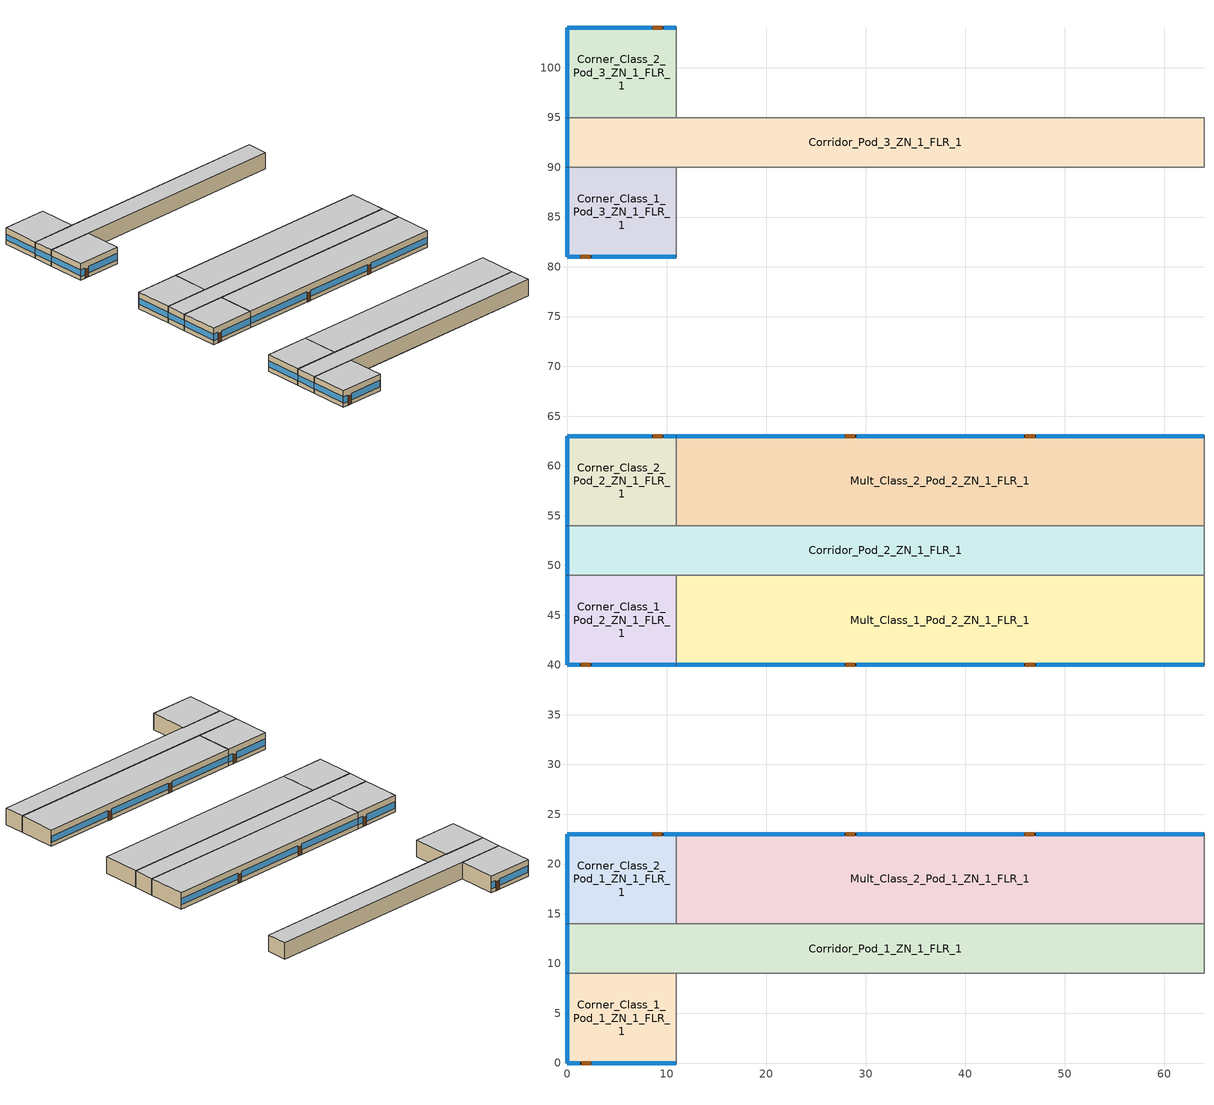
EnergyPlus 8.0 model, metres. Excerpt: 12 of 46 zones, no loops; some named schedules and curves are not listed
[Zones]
Corner_Class_1_Pod_1_ZN_1_FLR_1
 floor ground (ext_slab_6in_with_carpet): 0,9 11,9 11,0 0,0 z0
 wall outside (nonres_ext_wall): 0,9 0,0 11,0 z0:4
 wall to Mult_Class_1_Pod_1_ZN_1_FLR_1 (int_wall): 11,0 11,9 z0:4
 wall to Corridor_Pod_1_ZN_1_FLR_1 (int_wall): 11,9 0,9 z0:4
 window (Window_U_0.62_SHGC_0.39): 0.05,0 1.27,0 / 2.49,0 10.95,0 z0.92:2.51; 0,8.95 0,0.05 z1.1:2.52
 door (Swinging Door_con): 1.46,0 2.37,0 z0:2.13
 ceiling to Corner_Class_1_Pod_1_ZN_1_FLR_2 (int_slab_ceiling): 0,0 11,0 11,9 0,9 z4
Corridor_Pod_1_ZN_1_FLR_1
 floor ground (ext_slab_6in_with_carpet): 0,14 64,14 64,9 0,9 z0
 wall outside (nonres_ext_wall): 0,14 0,9 z0:4
 wall to Mult_Class_1_Pod_1_ZN_1_FLR_1 (int_wall): 11,9 64,9 z0:4
 wall to Lobby_ZN_1_FLR_1 (int_wall): 64,9 64,14 z0:4
 wall to Mult_Class_2_Pod_1_ZN_1_FLR_1 (int_wall): 64,14 11,14 z0:4
 wall to Corner_Class_2_Pod_1_ZN_1_FLR_1 (int_wall): 11,14 0,14 z0:4
 window (Window_U_0.62_SHGC_0.39): 0,13.95 0,9.05 z1.1:2.53
 ceiling to Corridor_Pod_1_ZN_1_FLR_2 (int_slab_ceiling): 0,9 64,9 64,14 0,14 z4
Corner_Class_2_Pod_1_ZN_1_FLR_1
 floor ground (ext_slab_6in_with_carpet): 0,23 11,23 11,14 0,14 z0
 wall outside (nonres_ext_wall): 11,23 0,23 0,14 z0:4
 wall to Mult_Class_2_Pod_1_ZN_1_FLR_1 (int_wall): 11,14 11,23 z0:4
 window (Window_U_0.62_SHGC_0.39): 0,22.95 0,14.05 z1.1:2.52; 10.95,23 9.73,23 / 8.51,23 0.05,23 z0.92:2.51
 door (Swinging Door_con): 9.53,23 8.62,23 z0:2.13
 ceiling to Corner_Class_2_Pod_1_ZN_1_FLR_2 (int_slab_ceiling): 0,14 11,14 11,23 0,23 z4
Mult_Class_2_Pod_1_ZN_1_FLR_1
 floor ground (ext_slab_6in_with_carpet): 11,23 64,23 64,14 11,14 z0
 wall outside (nonres_ext_wall): 64,23 11,23 z0:4
 wall to Main_Corridor_ZN_1_FLR_1 (int_wall): 64,14 64,23 z0:4
 window (Window_U_0.62_SHGC_0.39): 63.95,23 47.13,23 / 45.91,23 29.09,23 / 27.87,23 11.05,23 z1.03:2.5
 door (Swinging Door_con): 46.93,23 46.01,23 / 28.91,23 28,23 z0:2.13
 ceiling to Mult_Class_2_Pod_1_ZN_1_FLR_2 (int_slab_ceiling): 11,14 64,14 64,23 11,23 z4
Corner_Class_1_Pod_2_ZN_1_FLR_1
 floor ground (ext_slab_6in_with_carpet): 0,49 11,49 11,40 0,40 z0
 wall outside (nonres_ext_wall): 0,49 0,40 11,40 z0:4
 wall to Mult_Class_1_Pod_2_ZN_1_FLR_1 (int_wall): 11,40 11,49 z0:4
 wall to Corridor_Pod_2_ZN_1_FLR_1 (int_wall): 11,49 0,49 z0:4
 window (Window_U_0.62_SHGC_0.39): 0,48.95 0,40.05 z1.1:2.52; 0.05,40 1.27,40 / 2.49,40 10.95,40 z0.92:2.51
 door (Swinging Door_con): 1.41,40 2.32,40 z0:2.13
 ceiling to Corner_Class_1_Pod_2_ZN_1_FLR_2 (int_slab_ceiling): 0,40 11,40 11,49 0,49 z4
Mult_Class_1_Pod_2_ZN_1_FLR_1
 floor ground (ext_slab_6in_with_carpet): 11,49 64,49 64,40 11,40 z0
 wall outside (nonres_ext_wall): 11,40 64,40 z0:4
 wall to Main_Corridor_ZN_1_FLR_1 (int_wall): 64,40 64,49 z0:4
 wall to Corridor_Pod_2_ZN_1_FLR_1 (int_wall): 64,49 11,49 z0:4
 window (Window_U_0.62_SHGC_0.39): 11.05,40 27.87,40 / 29.09,40 45.91,40 / 47.13,40 63.95,40 z1.03:2.5
 door (Swinging Door_con): 28,40 28.92,40 / 46.06,40 46.97,40 z0:2.13
 ceiling to Mult_Class_1_Pod_2_ZN_1_FLR_2 (int_slab_ceiling): 11,40 64,40 64,49 11,49 z4
Corridor_Pod_2_ZN_1_FLR_1
 floor ground (ext_slab_6in_with_carpet): 0,54 64,54 64,49 0,49 z0
 wall outside (nonres_ext_wall): 0,54 0,49 z0:4
 wall to Main_Corridor_ZN_1_FLR_1 (int_wall): 64,49 64,54 z0:4
 wall to Mult_Class_2_Pod_2_ZN_1_FLR_1 (int_wall): 64,54 11,54 z0:4
 wall to Corner_Class_2_Pod_2_ZN_1_FLR_1 (int_wall): 11,54 0,54 z0:4
 window (Window_U_0.62_SHGC_0.39): 0,53.95 0,49.05 z1.1:2.53
 ceiling to Corridor_Pod_2_ZN_1_FLR_2 (int_slab_ceiling): 0,49 64,49 64,54 0,54 z4
Corner_Class_2_Pod_2_ZN_1_FLR_1
 floor ground (ext_slab_6in_with_carpet): 0,63 11,63 11,54 0,54 z0
 wall outside (nonres_ext_wall): 11,63 0,63 0,54 z0:4
 wall to Mult_Class_2_Pod_2_ZN_1_FLR_1 (int_wall): 11,54 11,63 z0:4
 window (Window_U_0.62_SHGC_0.39): 0,62.95 0,54.05 z1.1:2.52; 10.95,63 9.73,63 / 8.51,63 0.05,63 z0.92:2.51
 door (Swinging Door_con): 9.57,63 8.65,63 z0:2.13
 ceiling to Corner_Class_2_Pod_2_ZN_1_FLR_2 (int_slab_ceiling): 0,54 11,54 11,63 0,63 z4
Mult_Class_2_Pod_2_ZN_1_FLR_1
 floor ground (ext_slab_6in_with_carpet): 11,63 64,63 64,54 11,54 z0
 wall outside (nonres_ext_wall): 64,63 11,63 z0:4
 wall to Main_Corridor_ZN_1_FLR_1 (int_wall): 64,54 64,63 z0:4
 window (Window_U_0.62_SHGC_0.39): 63.95,63 47.13,63 / 27.87,63 11.05,63 / 45.91,63 29.09,63 z1.03:2.5
 door (Swinging Door_con): 46.97,63 46.06,63 / 28.89,63 27.98,63 z0:2.13
 ceiling to Mult_Class_2_Pod_2_ZN_1_FLR_2 (int_slab_ceiling): 11,54 64,54 64,63 11,63 z4
Corner_Class_1_Pod_3_ZN_1_FLR_1
 floor ground (ext_slab_6in_with_carpet): 0,90 11,90 11,81 0,81 z0
 wall outside (nonres_ext_wall): 0,90 0,81 11,81 z0:4
 wall to Mult_Class_1_Pod_3_ZN_1_FLR_1 (int_wall): 11,81 11,90 z0:4
 wall to Corridor_Pod_3_ZN_1_FLR_1 (int_wall): 11,90 0,90 z0:4
 window (Window_U_0.62_SHGC_0.39): 0,89.95 0,81.05 z1.1:2.52; 0.05,81 1.27,81 / 2.49,81 10.95,81 z0.92:2.51
 door (Swinging Door_con): 1.4,81 2.31,81 z0:2.13
 ceiling to Corner_Class_1_Pod_3_ZN_1_FLR_2 (int_slab_ceiling): 0,81 11,81 11,90 0,90 z4
Corridor_Pod_3_ZN_1_FLR_1
 floor ground (ext_slab_6in_with_carpet): 0,95 64,95 64,90 0,90 z0
 wall outside (nonres_ext_wall): 0,95 0,90 z0:4
 wall to Mult_Class_1_Pod_3_ZN_1_FLR_1 (int_wall): 11,90 64,90 z0:4
 wall to Bathrooms_ZN_1_FLR_1 (int_wall): 64,90 64,95 z0:4
 wall to Mult_Class_2_Pod_3_ZN_1_FLR_1 (int_wall): 64,95 11,95 z0:4
 wall to Corner_Class_2_Pod_3_ZN_1_FLR_1 (int_wall): 11,95 0,95 z0:4
 window (Window_U_0.62_SHGC_0.39): 0,94.95 0,90.05 z1.1:2.53
 ceiling to Corridor_Pod_3_ZN_1_FLR_2 (int_slab_ceiling): 0,90 64,90 64,95 0,95 z4
Corner_Class_2_Pod_3_ZN_1_FLR_1
 floor ground (ext_slab_6in_with_carpet): 0,104 11,104 11,95 0,95 z0
 wall outside (nonres_ext_wall): 11,104 0,104 0,95 z0:4
 wall to Mult_Class_2_Pod_3_ZN_1_FLR_1 (int_wall): 11,95 11,104 z0:4
 window (Window_U_0.62_SHGC_0.39): 0,103.95 0,95.05 z1.1:2.52; 10.95,104 9.73,104 / 8.51,104 0.05,104 z0.92:2.51
 door (Swinging Door_con): 9.55,104 8.64,104 z0:2.13
 ceiling to Corner_Class_2_Pod_3_ZN_1_FLR_2 (int_slab_ceiling): 0,95 11,95 11,104 0,104 z4
[Building]
Secondary School: North Axis {deg}=0; Terrain=City; Loads Convergence Tolerance Value=0.04; Temperature Convergence Tolerance Value {deltaC}=0.2; Solar Distribution=FullInteriorAndExterior; Maximum Number of Warmup Days=25; Minimum Number of Warmup Days=6
[Site:Location]
Site:Location=Rochester International Arpt_MN_USA Design_Conditions; Latitude {N+ S-}=43.9; Longitude {W- E+}=-92.5; Time Zone Relative to GMT {GMT+/-}=-6; Elevation {m}=398
[SizingPeriod:DesignDay] Day of Month=21; Dry-Bulb Temperature Range Modifier Type=DefaultMultipliers; Humidity Condition Type=Wetbulb; Barometric Pressure {Pa}=96634; Rain {Yes/No}=No; Snow on ground {Yes/No}=No; Daylight Savings Time Indicator=No
Name | Month | Day Type | Maximum Dry-Bulb Temperature {C} | Daily Dry-Bulb Temperature Range {C} | Wetbulb at Maximum Dry-Bulb {C} | Wind Speed {m/s} design conditions vs. traditional 6.71 m/s (15 mph) | Wind Direction {Degrees; N=0, S=180} | Solar Model Indicator | Clearness {0.0 to 1.1} | Wind Speed {m/s} design conditions vs. traditional 3.35 m/s (7mph) | ASHRAE Clear Sky Optical Depth for Beam Irradiance (taub) | ASHRAE Clear Sky Optical Depth for Diffuse Irradiance (taud)
Rochester International Arpt Ann Htg 99.6% Condns DB | 1 | WinterDesignDay | -26.2 | 0 | -26.2 | 5.7 | 310 | ASHRAEClearSky | 0
Rochester International Arpt Ann Clg .4% Condns DB=>MWB | 7 | SummerDesignDay | 31.2 | 10.6 | 23.1 |  | 200 | ASHRAETau |  | 6.7 | 0.404 | 2.226
[Site:GroundTemperature:BuildingSurface]
20.43, 20.4, 20.48, 20.58, 20.67, 22.95, 23.32, 23.39, 23.4, 21.07, 20.73, 20.54
[Site:WaterMainsTemperature]
Calculation Method=CORRELATION; Annual Average Outdoor Air Temperature {C}=6.375; Maximum Difference In Monthly Average Outdoor Air Temperatures {deltaC}=33.5
[Material:NoMass]
Opaque Door panel_con: MediumRough, 0.352237, 0.9, 0.7, 0.7
CP02 CARPET PAD: VeryRough, 0.21648, 0.9, 0.7, 0.8
Nonres_Exterior_Wall_Insulation: MediumSmooth, 1.71283, 0.9, 0.7, 0.7
[Construction]
Swinging Door_con: Opaque Door panel_con
InteriorFurnishings: Std Wood 6inch
int_wall: G01 13mm gypsum board, G01 13mm gypsum board
ext_slab_6in_with_carpet: 150mm Normalweight concrete floor, CP02 CARPET PAD
int_slab_ceiling: CP02 CARPET PAD, 100mm Normalweight concrete floor
nonres_ext_wall: F07 25mm stucco, G01 16mm gypsum board, Nonres_Exterior_Wall_Insulation, G01 16mm gypsum board
Window_U_0.62_SHGC_0.39: REF D CLEAR 6MM, AIR 6MM, CLEAR 6MM
[Material]
Name | Roughness | Thickness {m} | Conductivity {W/m-K} | Density {kg/m3} | Specific Heat {J/kg-K} | Thermal Absorptance | Solar Absorptance | Visible Absorptance | Absorptance:Thermal | Absorptance:Solar | Absorptance:Visible
Std Wood 6inch | MediumSmooth | 0.15 | 0.12 | 540 | 1210 | 0.9 | 0.7 | 0.7
F07 25mm stucco | Smooth | 0.0254 | 0.72 | 1856 | 840 | 0.9 | 0.7 | 0.7
G01 13mm gypsum board | Smooth | 0.0127 | 0.16 | 800 | 1090 |  |  |  | 0.9 | 0.7 | 0.5
G01 16mm gypsum board | MediumSmooth | 0.0159 | 0.16 | 800 | 1090
100mm Normalweight concrete floor | MediumRough | 0.1016 | 2.31 | 2322 | 832
150mm Normalweight concrete floor | MediumRough | 0.1524 | 2.31 | 2322 | 832
[WindowMaterial:Glazing] Optical Data Type=SpectralAverage; Thickness {m}=0.006; Infrared Transmittance at Normal Incidence=0; Front Side Infrared Hemispherical Emissivity=0.84; Conductivity {W/m-K}=0.9
Name | Solar Transmittance at Normal Incidence | Front Side Solar Reflectance at Normal Incidence | Back Side Solar Reflectance at Normal Incidence | Visible Transmittance at Normal Incidence | Front Side Visible Reflectance at Normal Incidence | Back Side Visible Reflectance at Normal Incidence | Back Side Infrared Hemispherical Emissivity
CLEAR 6MM | 0.775 | 0.071 | 0.071 | 0.881 | 0.08 | 0.08 | 0.84
REF D CLEAR 6MM | 0.429 | 0.308 | 0.379 | 0.334 | 0.453 | 0.505 | 0.82
[WindowMaterial:Gas]
AIR 6MM: Gas Type=Air; Thickness {m}=0.0063
[Zone] Type=1; Multiplier=1; Ceiling Height {m}=4; Floor Area {m2}=autocalculate; Part of Total Floor Area=Yes
Name | Volume {m3}
Corner_Class_1_Pod_1_ZN_1_FLR_1; Corner_Class_2_Pod_1_ZN_1_FLR_1; Corner_Class_1_Pod_2_ZN_1_FLR_1; Corner_Class_2_Pod_2_ZN_1_FLR_1; Corner_Class_1_Pod_3_ZN_1_FLR_1; Corner_Class_2_Pod_3_ZN_1_FLR_1 | 396
Corridor_Pod_1_ZN_1_FLR_1; Corridor_Pod_2_ZN_1_FLR_1; Corridor_Pod_3_ZN_1_FLR_1 | 1280
Mult_Class_2_Pod_1_ZN_1_FLR_1; Mult_Class_1_Pod_2_ZN_1_FLR_1; Mult_Class_2_Pod_2_ZN_1_FLR_1 | 1908
[InternalMass] Construction=InteriorFurnishings
Name | Zone | Surface Area {m2}
Corner_Class_1_Pod_1_ZN_1_FLR_1_InternalMass_1 | Corner_Class_1_Pod_1_ZN_1_FLR_1 | 198
Corridor_Pod_1_ZN_1_FLR_1_InternalMass_1 | Corridor_Pod_1_ZN_1_FLR_1 | 640
Corner_Class_2_Pod_1_ZN_1_FLR_1_InternalMass_1 | Corner_Class_2_Pod_1_ZN_1_FLR_1 | 198
Mult_Class_2_Pod_1_ZN_1_FLR_1_InternalMass_1 | Mult_Class_2_Pod_1_ZN_1_FLR_1 | 954
Corner_Class_1_Pod_2_ZN_1_FLR_1_InternalMass_1 | Corner_Class_1_Pod_2_ZN_1_FLR_1 | 198
Mult_Class_1_Pod_2_ZN_1_FLR_1_InternalMass_1 | Mult_Class_1_Pod_2_ZN_1_FLR_1 | 954
Corridor_Pod_2_ZN_1_FLR_1_InternalMass_1 | Corridor_Pod_2_ZN_1_FLR_1 | 640
Corner_Class_2_Pod_2_ZN_1_FLR_1_InternalMass_1 | Corner_Class_2_Pod_2_ZN_1_FLR_1 | 198
Mult_Class_2_Pod_2_ZN_1_FLR_1_InternalMass_1 | Mult_Class_2_Pod_2_ZN_1_FLR_1 | 954
Corner_Class_1_Pod_3_ZN_1_FLR_1_InternalMass_1 | Corner_Class_1_Pod_3_ZN_1_FLR_1 | 198
Corridor_Pod_3_ZN_1_FLR_1_InternalMass_1 | Corridor_Pod_3_ZN_1_FLR_1 | 640
Corner_Class_2_Pod_3_ZN_1_FLR_1_InternalMass_1 | Corner_Class_2_Pod_3_ZN_1_FLR_1 | 198
[People] Number of People Schedule=BLDG_OCC_SCH; Fraction Radiant=0.3; Sensible Heat Fraction=AUTOCALCULATE; Activity Level Schedule=ACTIVITY_SCH; Enable ASHRAE 55 Comfort Warnings=No; Mean Radiant Temperature Calculation Type=ZoneAveraged; Work Efficiency Schedule=WORK_EFF_SCH; Clothing Insulation Schedule=CLOTHING_SCH; Air Velocity Schedule=AIR_VELO_SCH; Thermal Comfort Model 1 Type=FANGER
Name | Zone or ZoneList | Number of People Calculation Method | Zone Floor Area per Person {m2/person}
Corner_Class_1_Pod_1_ZN_1_FLR_1 | Corner_Class_1_Pod_1_ZN_1_FLR_1 | Area/Person | 2.654
Corridor_Pod_1_ZN_1_FLR_1 | Corridor_Pod_1_ZN_1_FLR_1 | People
Corner_Class_2_Pod_1_ZN_1_FLR_1 | Corner_Class_2_Pod_1_ZN_1_FLR_1 | Area/Person | 2.654
Mult_Class_2_Pod_1_ZN_1_FLR_1 | Mult_Class_2_Pod_1_ZN_1_FLR_1 | Area/Person | 2.654
Corner_Class_1_Pod_2_ZN_1_FLR_1 | Corner_Class_1_Pod_2_ZN_1_FLR_1 | Area/Person | 2.654
Mult_Class_1_Pod_2_ZN_1_FLR_1 | Mult_Class_1_Pod_2_ZN_1_FLR_1 | Area/Person | 2.654
Corridor_Pod_2_ZN_1_FLR_1 | Corridor_Pod_2_ZN_1_FLR_1 | People
Corner_Class_2_Pod_2_ZN_1_FLR_1 | Corner_Class_2_Pod_2_ZN_1_FLR_1 | Area/Person | 2.654
Mult_Class_2_Pod_2_ZN_1_FLR_1 | Mult_Class_2_Pod_2_ZN_1_FLR_1 | Area/Person | 2.654
Corner_Class_1_Pod_3_ZN_1_FLR_1 | Corner_Class_1_Pod_3_ZN_1_FLR_1 | Area/Person | 2.654
Corridor_Pod_3_ZN_1_FLR_1 | Corridor_Pod_3_ZN_1_FLR_1 | People
Corner_Class_2_Pod_3_ZN_1_FLR_1 | Corner_Class_2_Pod_3_ZN_1_FLR_1 | Area/Person | 2.654
[Lights] Design Level Calculation Method=Watts/Area; Return Air Fraction=0; Fraction Radiant=0.37; Fraction Visible=0.2; Fraction Replaceable=1; Return Air Fraction Calculated from Plenum Temperature=No
Name | Zone or ZoneList | Schedule | Watts per Zone Floor Area {W/m2}2}
Corner_Class_1_Pod_1_ZN_1_FLR_1_Lights | Corner_Class_1_Pod_1_ZN_1_FLR_1 | BLDG_LIGHT_CLASSROOM_SCH | 15.0695
Corridor_Pod_1_ZN_1_FLR_1_Lights | Corridor_Pod_1_ZN_1_FLR_1 | BLDG_LIGHT_CORRIDOR_SCH | 5.38196
Corner_Class_2_Pod_1_ZN_1_FLR_1_Lights | Corner_Class_2_Pod_1_ZN_1_FLR_1 | BLDG_LIGHT_CLASSROOM_SCH | 15.0695
Mult_Class_2_Pod_1_ZN_1_FLR_1_Lights | Mult_Class_2_Pod_1_ZN_1_FLR_1 | BLDG_LIGHT_CLASSROOM_SCH | 15.0695
Corner_Class_1_Pod_2_ZN_1_FLR_1_Lights | Corner_Class_1_Pod_2_ZN_1_FLR_1 | BLDG_LIGHT_CLASSROOM_SCH | 15.0695
Mult_Class_1_Pod_2_ZN_1_FLR_1_Lights | Mult_Class_1_Pod_2_ZN_1_FLR_1 | BLDG_LIGHT_CLASSROOM_SCH | 15.0695
Corridor_Pod_2_ZN_1_FLR_1_Lights | Corridor_Pod_2_ZN_1_FLR_1 | BLDG_LIGHT_CORRIDOR_SCH | 5.38196
Corner_Class_2_Pod_2_ZN_1_FLR_1_Lights | Corner_Class_2_Pod_2_ZN_1_FLR_1 | BLDG_LIGHT_CLASSROOM_SCH | 15.0695
Mult_Class_2_Pod_2_ZN_1_FLR_1_Lights | Mult_Class_2_Pod_2_ZN_1_FLR_1 | BLDG_LIGHT_CLASSROOM_SCH | 15.0695
Corner_Class_1_Pod_3_ZN_1_FLR_1_Lights | Corner_Class_1_Pod_3_ZN_1_FLR_1 | BLDG_LIGHT_CLASSROOM_SCH | 15.0695
Corridor_Pod_3_ZN_1_FLR_1_Lights | Corridor_Pod_3_ZN_1_FLR_1 | BLDG_LIGHT_CORRIDOR_SCH | 5.38196
Corner_Class_2_Pod_3_ZN_1_FLR_1_Lights | Corner_Class_2_Pod_3_ZN_1_FLR_1 | BLDG_LIGHT_CLASSROOM_SCH | 15.0695
[ElectricEquipment] Schedule=BLDG_EQUIP_SCH; Design Level Calculation Method=EquipmentLevel; Fraction Latent=0; Fraction Radiant=0.5; Fraction Lost=0
Name | Zone or ZoneList | Design Level {W}
Corner_Class_1_Pod_1_ZN_1_FLR_1_PlugMisc_Equip | Corner_Class_1_Pod_1_ZN_1_FLR_1 | 990
Corridor_Pod_1_ZN_1_FLR_1_PlugMisc_Equip | Corridor_Pod_1_ZN_1_FLR_1 | 1280
Corner_Class_2_Pod_1_ZN_1_FLR_1_PlugMisc_Equip | Corner_Class_2_Pod_1_ZN_1_FLR_1 | 990
Mult_Class_2_Pod_1_ZN_1_FLR_1_PlugMisc_Equip | Mult_Class_2_Pod_1_ZN_1_FLR_1 | 4770
Corner_Class_1_Pod_2_ZN_1_FLR_1_PlugMisc_Equip | Corner_Class_1_Pod_2_ZN_1_FLR_1 | 990
Mult_Class_1_Pod_2_ZN_1_FLR_1_PlugMisc_Equip | Mult_Class_1_Pod_2_ZN_1_FLR_1 | 4770
Corridor_Pod_2_ZN_1_FLR_1_PlugMisc_Equip | Corridor_Pod_2_ZN_1_FLR_1 | 1280
Corner_Class_2_Pod_2_ZN_1_FLR_1_PlugMisc_Equip | Corner_Class_2_Pod_2_ZN_1_FLR_1 | 990
Mult_Class_2_Pod_2_ZN_1_FLR_1_PlugMisc_Equip | Mult_Class_2_Pod_2_ZN_1_FLR_1 | 4770
Corner_Class_1_Pod_3_ZN_1_FLR_1_PlugMisc_Equip | Corner_Class_1_Pod_3_ZN_1_FLR_1 | 990
Corridor_Pod_3_ZN_1_FLR_1_PlugMisc_Equip | Corridor_Pod_3_ZN_1_FLR_1 | 1280
Corner_Class_2_Pod_3_ZN_1_FLR_1_PlugMisc_Equip | Corner_Class_2_Pod_3_ZN_1_FLR_1 | 990
[ZoneInfiltration:DesignFlowRate] Schedule=INFIL_SCH_PNNL; Design Flow Rate Calculation Method=Flow/ExteriorArea; Flow per Exterior Surface Area {m3/s-m2}=0.00102413; Constant Term Coefficient=0; Temperature Term Coefficient=0; Velocity Term Coefficient=0.224; Velocity Squared Term Coefficient=0
Name | Zone or ZoneList
Corner_Class_1_Pod_1_ZN_1_FLR_1_Infiltration | Corner_Class_1_Pod_1_ZN_1_FLR_1
Corridor_Pod_1_ZN_1_FLR_1_Infiltration | Corridor_Pod_1_ZN_1_FLR_1
Corner_Class_2_Pod_1_ZN_1_FLR_1_Infiltration | Corner_Class_2_Pod_1_ZN_1_FLR_1
Mult_Class_2_Pod_1_ZN_1_FLR_1_Infiltration | Mult_Class_2_Pod_1_ZN_1_FLR_1
Corner_Class_1_Pod_2_ZN_1_FLR_1_Infiltration | Corner_Class_1_Pod_2_ZN_1_FLR_1
Mult_Class_1_Pod_2_ZN_1_FLR_1_Infiltration | Mult_Class_1_Pod_2_ZN_1_FLR_1
Corridor_Pod_2_ZN_1_FLR_1_Infiltration | Corridor_Pod_2_ZN_1_FLR_1
Corner_Class_2_Pod_2_ZN_1_FLR_1_Infiltration | Corner_Class_2_Pod_2_ZN_1_FLR_1
Mult_Class_2_Pod_2_ZN_1_FLR_1_Infiltration | Mult_Class_2_Pod_2_ZN_1_FLR_1
Corner_Class_1_Pod_3_ZN_1_FLR_1_Infiltration | Corner_Class_1_Pod_3_ZN_1_FLR_1
Corridor_Pod_3_ZN_1_FLR_1_Infiltration | Corridor_Pod_3_ZN_1_FLR_1
Corner_Class_2_Pod_3_ZN_1_FLR_1_Infiltration | Corner_Class_2_Pod_3_ZN_1_FLR_1
[Exterior:Lights]
Exterior_Lights: Schedule=Exterior_Lgt_ALWAYS_ON; Design Level {W}=13795.3; Control Option=AstronomicalClock
[AvailabilityManager:NightCycle] Applicability Schedule=Always_On; Fan Schedule=HVACOperationSchd; Control Type=CycleOnAny; Thermostat Tolerance {deltaC}=1; Cycling Run Time {s}=1800
VAV_POD_1 Availability Manager; VAV_POD_2 Availability Manager; VAV_POD_3 Availability Manager; VAV_OTHER Availability Manager; PSZ-AC_1:5 Availability Manager; PSZ-AC_2:6 Availability Manager; PSZ-AC_3:7 Availability Manager; PSZ-AC_4:8 Availability Manager; PSZ-AC_5:9 Availability Manager
[Refrigeration:CompressorRack] Heat Rejection Location=ZONE; Design Condenser Fan Power {W}=750; Condenser Type=AIRCOOLED
Name | Design Compressor Rack COP {W/W} | Compressor Rack COP Function of Temperature Curve | Condenser Fan Power Function of Temperature Curve | Refrigeration Case Name or WalkIn Name or CaseAndWalkInList
RACK1 | 1.5 | RACK1_RackCOPfTCurve | RACK1_RackCondFanCurve2 | RACK1CaseList
RACK2 | 3 | RACK2_RackCOPfTCurve |  | RACK2CaseList
